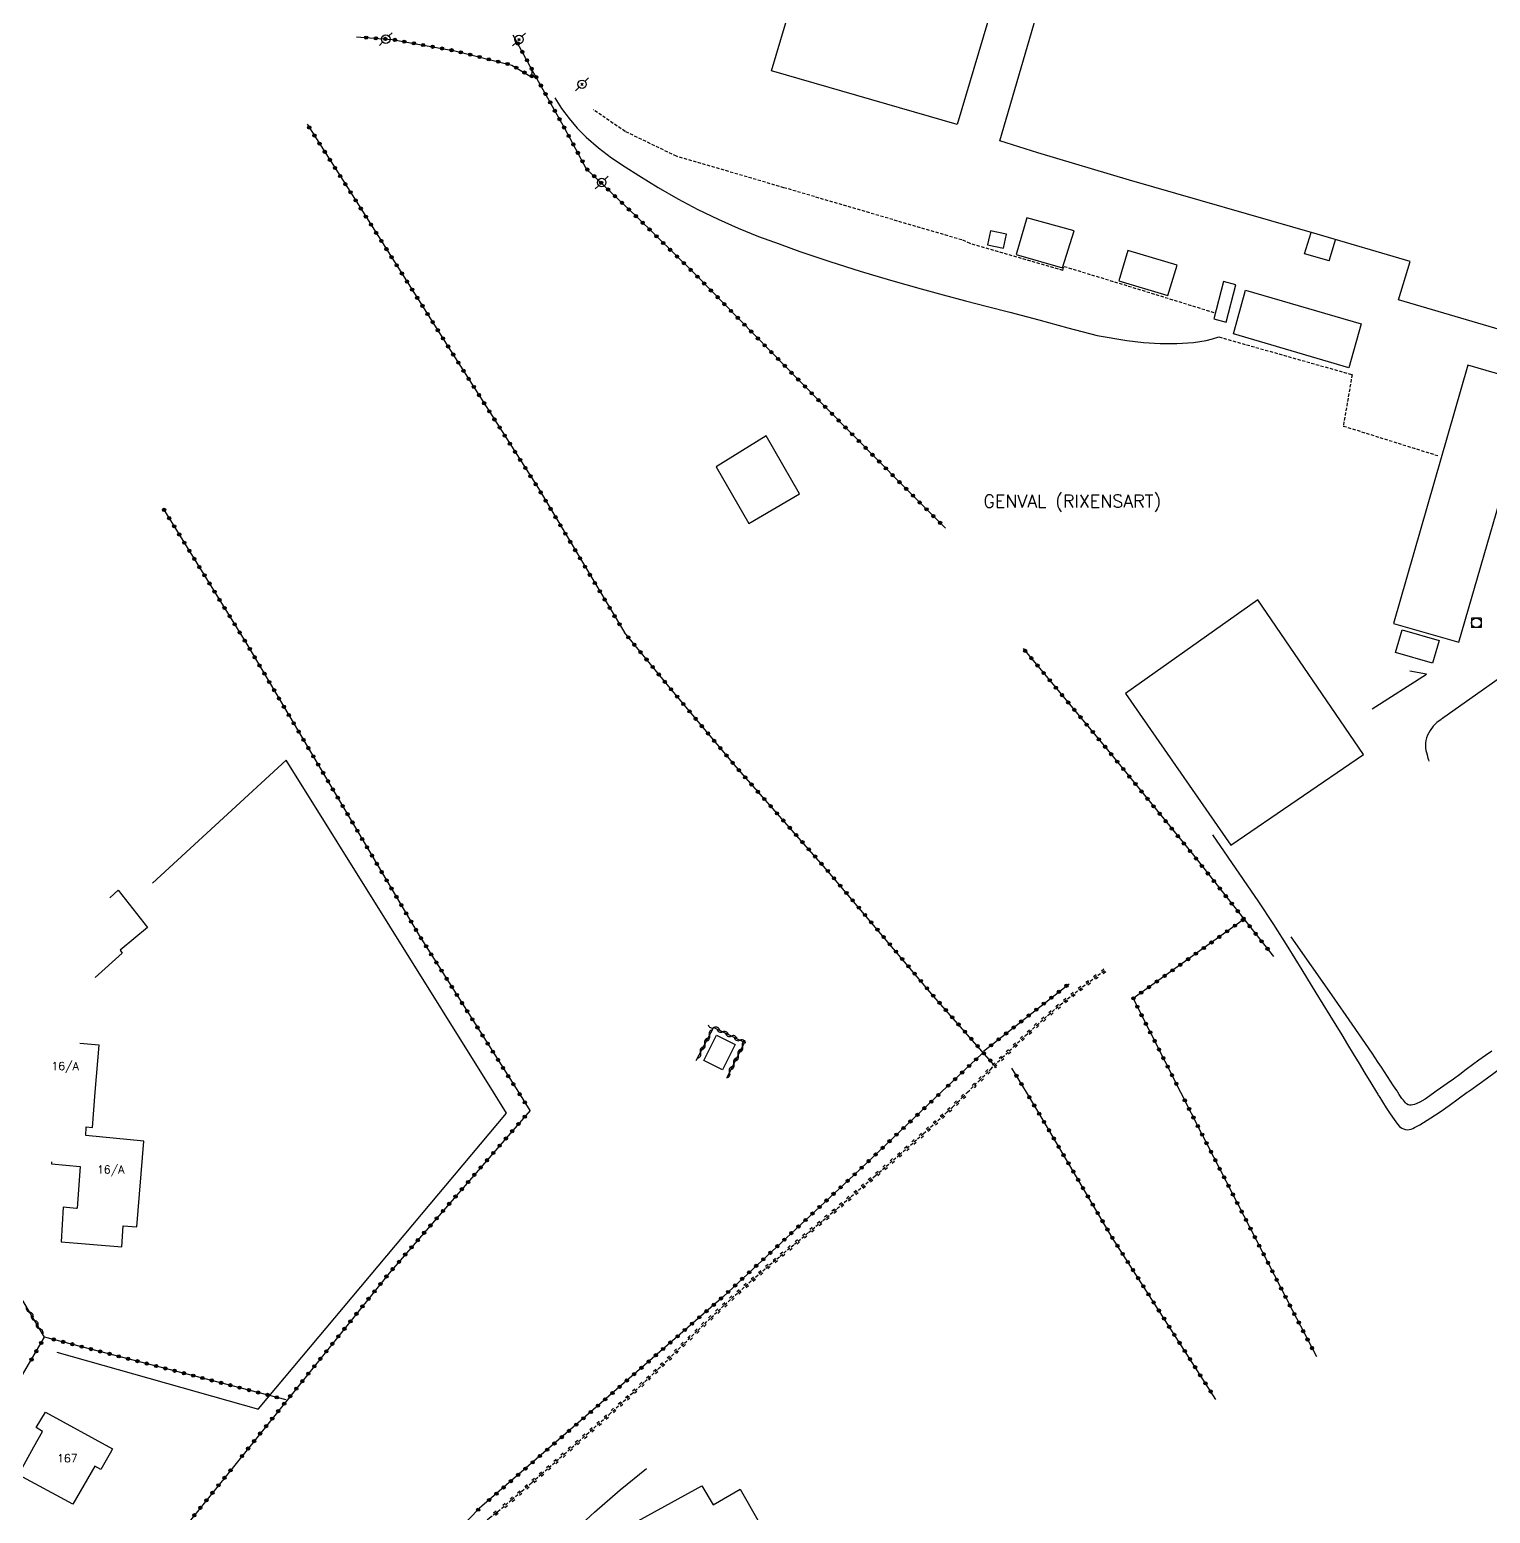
# Model space of a CAD drawing. Header units: millimetres. Extents: x 159000 to 160002, y 156999 to 158000.
# Drawn here: x 159365.5 to 159593.7, y 157605.2 to 157837 of the extents above; entities that cross this region are included whole.
import ezdxf
from ezdxf.enums import TextEntityAlignment as Align

# ---------------------------------------------------------------- set-up
doc = ezdxf.new("R2010")
doc.units = ezdxf.units.MM
doc.linetypes.add('DASHED', pattern=[0.75, 0.5, -0.25])
doc.layers.get('0').update_dxf_attribs({"linetype": 'CONTINUOUS'})
for name, color, linetype in [('W0017', 7, 'CONTINUOUS'), ('W0101', 7, 'CONTINUOUS'), ('W0104', 1, 'CONTINUOUS'), ('W0112', 1, 'DASHED'), ('W0211', 2, 'CONTINUOUS'), ('W0214', 2, 'CONTINUOUS'), ('W0220', 5, 'DASHED'), ('W0300', 7, 'CONTINUOUS'), ('W0310', 3, 'CONTINUOUS'), ('W0323', 7, 'CONTINUOUS'), ('W0420', 7, 'CONTINUOUS'), ('W0473', 7, 'CONTINUOUS'), ('W0980', 7, 'CONTINUOUS'), ('W0991', 7, 'CONTINUOUS')]:
    doc.layers.add(name, color=color, linetype=linetype)
doc.styles.get("Standard").update_dxf_attribs({"font": 'romans.shx', "width": 0.85})

# ---------------------------------------------------------------- blocks, each defined once
blk = doc.blocks.new('t323o')
at = {"color": 0, "linetype": 'Continuous'}
for radius in [0.25, 0.15]:
    blk.add_circle((0, 0), radius, dxfattribs=at)
blk = doc.blocks.new('t220o')
at = {"color": 0, "linetype": 'Continuous'}
for p, q in [((-0.25, 0.25), (0.25, 0.25)), ((-0.25, -0.25), (0.25, -0.25))]:
    blk.add_line(p, q, dxfattribs=at)
blk = doc.blocks.new('T473')
for p, q in [((-0.166667, 0.166667), (0.166667, -0.166667)), ((-0.166667, -0.166667), (0.166667, 0.166667)), ((0.500001, 0.500001), (1.000002, 1.000002)), ((-1.000002, -1.000002), (-0.500001, -0.500001))]:
    blk.add_line(p, q)
blk.add_ellipse((0, 0), major_axis=(0.471405, 0.471405), ratio=1, start_param=5.4977871438, end_param=11.780972451)
blk = doc.blocks.new('T420')
for p, q in [((0.75, 0.75), (-0.75, 0.75)), ((-0.75, 0.75), (-0.75, -0.75)), ((0.75, 0.75), (0.75, -0.75)), ((0.75, -0.75), (-0.75, -0.75))]:
    blk.add_line(p, q)
blk.add_ellipse((0, 0), major_axis=(-0.53, 0.53), ratio=1, start_param=3.926991, end_param=10.210176)
blk = doc.blocks.new('t310o')
at = {"color": 0, "linetype": 'Continuous'}
for centre, start, end in [((-0.5, 0.38), 216.8699, 323.1304), ((0.5, -0.37), 36.8699, 143.1303)]:
    blk.add_arc(centre, 0.625, start, end, dxfattribs=at)

msp = doc.modelspace()

# ---------------------------------------------------------------- linework, layer by layer
at = {"layer": 'W0017'}
for points in [[(159599.74, 157738.89), (159586.06, 157729.26)], [(159575.22, 157730.88), (159583.73, 157736.32), (159581.12, 157736.78)], [(159586.03, 157729.25), (159585.37, 157728.75), (159584.79, 157728.17), (159584.29, 157727.52), (159583.88, 157726.8), (159583.72, 157726.39), (159583.63, 157725.96), (159583.58, 157725.53), (159583.57, 157725.1), (159583.59, 157724.75), (159583.65, 157724.4), (159583.73, 157724.06), (159583.81, 157723.72), (159583.88, 157723.46), (159583.95, 157723.2), (159584.02, 157722.95), (159584.11, 157722.7)]]:
    msp.add_lwpolyline(points, dxfattribs=at)
at = {"layer": 'W0101'}
for points in [[(159602.4, 157788.02), (159579.37, 157794.78), (159581.17, 157800.74), (159566.64, 157805.02), (159537.34, 157813.46), (159523.02, 157817.74), (159517.08, 157819.63), (159532.37, 157872.04), (159525.76, 157873.83), (159510.42, 157822.17), (159481.37, 157830.52), (159496.87, 157882.5), (159526, 157874.38), (159526.03, 157874.38), (159553.1, 157866.67), (159582.25, 157858.08), (159609.16, 157849.28)], [(159376.32, 157678.39), (159373.3, 157678.64)], [(159375.72, 157671), (159376.32, 157678.39)], [(159368.92, 157660.16), (159368.9, 157659.85), (159373.38, 157659.39), (159372.88, 157652.89), (159372.82, 157652.88), (159370.7, 157653.05), (159370.39, 157647.63), (159379.88, 157646.87), (159380.08, 157650.17), (159382.23, 157649.98), (159383.3, 157663.39), (159374.26, 157664.24), (159374.3, 157665.6), (159375.29, 157665.52), (159375.72, 157671)], [(159366.15, 157615.62), (159367.5, 157618.02), (159366.52, 157618.65), (159367.96, 157621.02)], [(159367.96, 157621.02), (159378.43, 157615.34), (159378.04, 157614.64)], [(159378.04, 157614.64), (159376.6, 157612.08), (159375.68, 157612.63), (159372.23, 157606.65), (159363.72, 157611.28), (159366.15, 157615.62)], [(159461.21, 157595.44), (159457.35, 157602.31), (159470.51, 157609.53), (159472.3, 157606.57), (159476.5, 157609.02), (159484.55, 157594.87), (159483.39, 157594.26)]]:
    msp.add_lwpolyline(points, dxfattribs=at)
at = {"layer": 'W0104'}
for points in [[(159528.7, 157805.57), (159521.28, 157807.59), (159519.6, 157801.84), (159526.86, 157799.79)], [(159518.1, 157805.05), (159515.62, 157805.58), (159515.14, 157803.36), (159517.62, 157802.83)], [(159544.75, 157800.19), (159537.08, 157802.48), (159535.67, 157797.77), (159543.34, 157795.48)], [(159552.01, 157797.63), (159550.48, 157791.81), (159552.43, 157791.3), (159553.96, 157797.11)], [(159555.47, 157796.28), (159573.54, 157791.01), (159571.58, 157784.15), (159553.59, 157789.48)], [(159590.17, 157784.55), (159578.55, 157744.23), (159588.76, 157741.3), (159598.09, 157773.45), (159595.14, 157774.32), (159597.51, 157782.44)], [(159480.58, 157773.56), (159472.72, 157768.68), (159477.84, 157759.85), (159485.78, 157764.47)], [(159557.37, 157747.92), (159536.68, 157733.3), (159553.16, 157709.58), (159573.88, 157723.78)], [(159579.95, 157743.25), (159585.7, 157741.55), (159584.66, 157738.02), (159578.91, 157739.72)], [(159472.8, 157679.94), (159475.73, 157678.49), (159473.75, 157674.5), (159470.83, 157675.95), (159472.8, 157679.94)]]:
    msp.add_lwpolyline(points, close=True, dxfattribs=at)
for points in [[(159568.53, 157800.86), (159564.69, 157801.97), (159565.69, 157805.3)], [(159568.53, 157800.86), (159569.52, 157804.17)], [(159379.29, 157702.58), (159383.89, 157696.75), (159379.65, 157693.19), (159379.92, 157692.73), (159375.74, 157688.91)], [(159377.99, 157701.37), (159379.29, 157702.58)]]:
    msp.add_lwpolyline(points, dxfattribs=at)
at = {"layer": 'W0112'}
for points in [[(159511.13, 157804.13), (159483.34, 157812.29), (159466.53, 157817.2), (159458.53, 157821.08), (159453.53, 157824.47)], [(159526.93, 157799.37), (159512.44, 157803.55), (159511.12, 157804.16)], [(159526.93, 157799.37), (159527.07, 157799.99)], [(159527.1, 157800), (159538.58, 157796.49), (159550.65, 157792.76)], [(159551.3, 157788.98), (159572.11, 157783.1), (159570.73, 157775.07), (159585.5, 157770.44)]]:
    msp.add_lwpolyline(points, dxfattribs=at)
at = {"layer": 'W0211'}
for points in [[(159447.53, 157826.34), (159448.6, 157824.68), (159449.77, 157823.1), (159451.05, 157821.6), (159452.42, 157820.19), (159454.35, 157818.5), (159456.4, 157816.98), (159458.52, 157815.56), (159460.66, 157814.18), (159463.68, 157812.33), (159466.76, 157810.57), (159469.89, 157808.91), (159473.07, 157807.36), (159476.2, 157805.96), (159479.38, 157804.69), (159482.59, 157803.5), (159485.82, 157802.35), (159490.52, 157800.77), (159495.25, 157799.28), (159500, 157797.87), (159504.77, 157796.49), (159508.22, 157795.54), (159511.68, 157794.63), (159515.15, 157793.75), (159518.62, 157792.87), (159523.15, 157791.66), (159527.68, 157790.38), (159532.26, 157789.23), (159536.9, 157788.41), (159539.49, 157788.12), (159542.1, 157787.97), (159544.71, 157787.97), (159547.31, 157788.13), (159548.32, 157788.26), (159549.32, 157788.45), (159550.3, 157788.7), (159551.27, 157789)], [(159550.27, 157711.22), (159552.71, 157707.75), (159555.11, 157704.26), (159557.47, 157700.75), (159559.8, 157697.21), (159562.05, 157693.68), (159564.27, 157690.12), (159566.46, 157686.55), (159568.65, 157682.98), (159569.57, 157681.49), (159570.48, 157679.99), (159571.38, 157678.49), (159572.28, 157676.99), (159573.19, 157675.49), (159574.1, 157673.99), (159575.01, 157672.49), (159575.93, 157671)], [(159590.08, 157671), (159590.22, 157671.1), (159590.36, 157671.2), (159590.5, 157671.3), (159590.64, 157671.4), (159593.26, 157673.28), (159595.87, 157675.17)], [(159575.93, 157671), (159576.02, 157670.86), (159576.11, 157670.72), (159576.2, 157670.58), (159576.29, 157670.43), (159576.86, 157669.5), (159577.43, 157668.56), (159578.03, 157667.63), (159578.67, 157666.73), (159578.93, 157666.38), (159579.2, 157666.02), (159579.5, 157665.68), (159579.87, 157665.41), (159580.14, 157665.28), (159580.43, 157665.2), (159580.73, 157665.16), (159581.04, 157665.17), (159581.32, 157665.23), (159581.58, 157665.34), (159581.83, 157665.48), (159582.08, 157665.61), (159582.67, 157665.93), (159583.26, 157666.27), (159583.84, 157666.63), (159584.41, 157666.99), (159585.85, 157667.96), (159587.27, 157668.96), (159588.67, 157669.98), (159590.08, 157671)]]:
    msp.add_lwpolyline(points, dxfattribs=at)
at = {"layer": 'W0214'}
for points in [[(159579.27, 157671), (159579.22, 157671.07), (159579.18, 157671.15), (159579.13, 157671.22), (159579.08, 157671.29), (159578.6, 157672.01), (159578.12, 157672.74), (159577.64, 157673.47), (159577.16, 157674.19), (159576.68, 157674.92), (159576.2, 157675.64), (159575.71, 157676.37), (159575.23, 157677.09), (159572.1, 157681.66), (159568.95, 157686.22), (159565.78, 157690.76), (159562.59, 157695.29)], [(159593.95, 157677.42), (159592.93, 157676.73), (159591.93, 157676.01), (159590.93, 157675.28), (159589.95, 157674.54), (159588.96, 157673.8), (159587.96, 157673.07), (159586.96, 157672.36), (159585.94, 157671.66), (159585.7, 157671.5), (159585.47, 157671.34), (159585.24, 157671.17), (159585.01, 157671)], [(159585.01, 157671), (159584.27, 157670.46), (159583.51, 157669.93), (159582.71, 157669.47), (159581.84, 157669.12), (159581.61, 157669.05), (159581.36, 157669), (159581.1, 157669), (159580.85, 157669.05), (159580.62, 157669.18), (159580.43, 157669.36), (159580.27, 157669.56), (159580.12, 157669.75), (159579.88, 157670.05), (159579.67, 157670.36), (159579.47, 157670.68), (159579.27, 157671)]]:
    msp.add_lwpolyline(points, dxfattribs=at)
at = {"layer": 'W0220'}
for points in [[(159512.03, 157671), (159513.83, 157672.81), (159515.64, 157674.63), (159517.45, 157676.43), (159519.3, 157678.2), (159521.07, 157679.85), (159522.85, 157681.49), (159524.66, 157683.1), (159526.5, 157684.67), (159528.24, 157686.09), (159530, 157687.48), (159531.79, 157688.84), (159533.6, 157690.17)], [(159438.61, 157605.53), (159439.26, 157606.06), (159440.83, 157607.38), (159442.38, 157608.71), (159443.92, 157610.05), (159445.46, 157611.39), (159448.99, 157614.48), (159452.51, 157617.57), (159456.02, 157620.69), (159459.49, 157623.85), (159461.6, 157625.81), (159463.68, 157627.8), (159465.75, 157629.8), (159467.81, 157631.81), (159469.87, 157633.82), (159471.95, 157635.82), (159474.05, 157637.79), (159476.17, 157639.73), (159478.34, 157641.65), (159480.53, 157643.55), (159482.74, 157645.42), (159484.97, 157647.27), (159487.19, 157649.12), (159489.42, 157650.98), (159491.63, 157652.84), (159493.83, 157654.73), (159497.62, 157657.99), (159501.4, 157661.26), (159505.15, 157664.57), (159508.85, 157667.94), (159509.65, 157668.69), (159510.45, 157669.45), (159511.24, 157670.22), (159512.03, 157671)], [(159424.95, 157593.32), (159426.52, 157595.03), (159428.15, 157596.7), (159429.82, 157598.33), (159431.53, 157599.9), (159432.47, 157600.71), (159433.42, 157601.5), (159434.39, 157602.27), (159435.37, 157603.02), (159436.35, 157603.77), (159437.33, 157604.52), (159438.3, 157605.29), (159438.61, 157605.53)]]:
    msp.add_lwpolyline(points, dxfattribs=at)
at = {"layer": 'W0300'}
for points in [[(159437.95, 157671), (159405.54, 157722.87), (159384.68, 157703.66)], [(159401.22, 157621.55), (159439.98, 157667.75), (159437.95, 157671)], [(159369.71, 157630.43), (159401.22, 157621.52)], [(159449.65, 157601.64), (159449.85, 157601.83), (159453.73, 157605.44), (159457.74, 157608.91), (159461.87, 157612.23)]]:
    msp.add_lwpolyline(points, dxfattribs=at)
at = {"layer": 'W0310'}
for points in [[(159474.44, 157673.32), (159477.17, 157678.79), (159472.34, 157681.15), (159469.59, 157675.9)], [(159367.8, 157632.78), (159363.96, 157639.27)]]:
    msp.add_lwpolyline(points, dxfattribs=at)
at = {"layer": 'W0323'}
for points in [[(159416.57, 157835.83), (159422.14, 157835.46), (159431.9, 157833.67), (159440.83, 157831.44), (159443.95, 157829.57), (159444.02, 157830.67)], [(159508.56, 157759.1), (159501.88, 157765.81), (159485.86, 157782.01), (159469.44, 157798.78), (159460.23, 157807.82), (159452.51, 157815.21), (159449.08, 157821.53), (159444.02, 157830.67), (159441.03, 157836.13)], [(159408.85, 157822.2), (159416.23, 157810.61), (159431.26, 157786.86), (159444.97, 157765.3), (159458.4, 157742.81)], [(159386.42, 157762.08), (159399.43, 157741), (159426.36, 157695.48), (159441.86, 157671)], [(159516.57, 157674.84), (159506.72, 157686.03), (159490.26, 157705.49), (159475.85, 157721.82), (159465.59, 157734.07), (159458.4, 157742.81)], [(159520.73, 157740.32), (159533.89, 157724.51), (159547.32, 157708.02), (159559.83, 157692.24)], [(159555.26, 157698.06), (159537.89, 157685.66), (159545.32, 157671)], [(159514.52, 157677.41), (159527.89, 157687.97)], [(159514.33, 157677.08), (159507.91, 157671)], [(159521.21, 157671), (159518.94, 157674.79)], [(159507.91, 157671), (159494.23, 157658.05), (159473.87, 157639.12), (159451.2, 157619.38), (159436.14, 157606.34)], [(159441.86, 157671), (159443.65, 157668.16)], [(159550.81, 157623.01), (159534.61, 157648.32), (159523.82, 157666.63), (159521.21, 157671)], [(159545.32, 157671), (159548.59, 157664.55), (159562.79, 157636.92), (159566.54, 157629.72)], [(159443.66, 157668.14), (159421.63, 157642.74), (159404.21, 157621.06), (159397.73, 157613.02)], [(159358.48, 157616.16), (159363.14, 157624.73), (159367.8, 157632.75)], [(159405.55, 157622.99), (159367.8, 157632.78)], [(159397.73, 157613.02), (159390.81, 157604.44), (159386.98, 157599.73), (159381.05, 157591.96)], [(159436.14, 157606.34), (159435.77, 157606.03), (159425.55, 157595.55), (159423.33, 157592.64)]]:
    msp.add_lwpolyline(points, dxfattribs=at)

# ---------------------------------------------------------------- block references
at = {"layer": 'W0220'}
for p, rotation in [((159532.07, 157689.05), 36.20570609112212), ((159533.28, 157689.93), 36.20570609112212), ((159528.5, 157686.3), 38.28504591071068), ((159529.68, 157687.23), 38.28504591071068), ((159530.87, 157688.14), 37.24537585939995), ((159526.19, 157684.4), 40.49825571963367), ((159527.34, 157685.36), 39.32471624569288), ((159523.92, 157682.44), 41.66891434112735), ((159525.05, 157683.42), 40.49825571963367), ((159520.59, 157679.41), 43.01944787194521), ((159521.69, 157680.42), 42.50936598086947), ((159522.8, 157681.44), 42.50936598086947), ((159518.41, 157677.35), 43.81569475338783), ((159519.49, 157678.38), 43.01944787194521), ((159516.26, 157675.25), 44.79970985289903), ((159517.33, 157676.31), 44.79970985289903), ((159514.15, 157673.12), 45.21573118892766), ((159515.2, 157674.19), 45.21573118892766), ((159511.39, 157670.37), 44.65519697155668), ((159513.09, 157672.06), 45.06352046054688), ((159509.23, 157668.29), 43.18683442374888), ((159510.31, 157669.32), 43.71911403471637), ((159507.01, 157666.26), 42.33701499693706), ((159508.12, 157667.27), 42.33701499693706), ((159503.66, 157663.26), 41.37205378421631), ((159504.79, 157664.25), 41.37205378421631), ((159505.9, 157665.25), 42.33701499693706), ((159501.41, 157661.27), 41.37205378421631), ((159502.54, 157662.27), 41.37205378421631), ((159499.14, 157659.31), 40.85290364768475), ((159500.28, 157660.29), 40.85290364768475), ((159495.74, 157656.37), 40.77974780980402), ((159496.87, 157657.35), 40.77974780980402), ((159498.01, 157658.33), 40.85290364768475), ((159493.47, 157654.41), 40.56367045522001), ((159494.6, 157655.39), 40.77974780980402), ((159490.04, 157651.5), 40.0975419354754), ((159491.18, 157652.47), 40.0975419354754), ((159492.33, 157653.44), 40.56367045522001), ((159487.73, 157649.58), 39.81903310068176), ((159488.89, 157650.54), 39.81903310068176), ((159485.43, 157647.66), 39.72816135747721), ((159486.58, 157648.62), 39.72816135747721), ((159481.98, 157644.77), 40.24448377609869), ((159483.12, 157645.74), 39.86999544098966), ((159484.28, 157646.7), 39.86999544098966), ((159479.69, 157642.82), 40.80647222170272), ((159480.83, 157643.8), 40.24448377609869), ((159476.31, 157639.85), 41.5559257092803), ((159477.43, 157640.85), 41.5559257092803), ((159478.56, 157641.84), 40.80647222170272), ((159474.1, 157637.83), 42.43452029436384), ((159475.2, 157638.84), 42.43452029436384), ((159471.91, 157635.78), 43.8626171349797), ((159473, 157636.81), 43.26673178626839), ((159469.75, 157633.7), 44.22211724148526), ((159470.83, 157634.74), 43.8626171349797), ((159467.6, 157631.6), 44.30055817463683), ((159468.67, 157632.65), 44.22211724148526), ((159464.37, 157628.47), 44.09789661356854), ((159465.45, 157629.51), 44.09789661356854), ((159466.53, 157630.56), 44.30055817463683), ((159462.21, 157626.39), 43.65873428933927), ((159463.29, 157627.43), 43.65873428933927), ((159460.02, 157624.34), 42.98311480333938), ((159461.12, 157625.36), 42.98311480333938), ((159457.81, 157622.31), 42.25141553955386), ((159458.92, 157623.32), 42.25141553955386), ((159454.46, 157619.3), 41.65680326950751), ((159455.58, 157620.3), 41.65680326950751), ((159456.7, 157621.31), 42.25141553955386), ((159452.22, 157617.31), 41.29209844978836), ((159453.34, 157618.31), 41.65680326950751), ((159449.96, 157615.33), 41.29209844978836), ((159451.09, 157616.32), 41.29209844978836), ((159446.58, 157612.37), 41.15733530663856), ((159447.71, 157613.36), 41.15733530663856), ((159448.84, 157614.34), 41.15733530663856), ((159444.32, 157610.39), 41.12789904914403), ((159445.45, 157611.38), 41.12789904914403), ((159440.91, 157607.45), 40.62328903118757), ((159442.05, 157608.43), 40.62328903118757), ((159443.19, 157609.41), 41.00297721311581), ((159438.33, 157605.3), 39.0632153760312), ((159439.77, 157606.49), 39.98887824441216)]:
    msp.add_blockref('t220o', p, dxfattribs=dict(at, rotation=rotation))
at = {"layer": 'W0310'}
for p, rotation in [((159471.68, 157679.89), 242.3838077489183), ((159472.41, 157681.11), 154.0543385253058), ((159473.75, 157680.46), 154.0543385253058), ((159475.1, 157679.8), 154.0543385253058), ((159476.45, 157679.14), 154.0543385253058), ((159470.29, 157677.23), 242.3838077489183), ((159470.98, 157678.56), 242.3838077489183), ((159476.19, 157676.83), 63.5103049118385), ((159476.86, 157678.17), 63.5103049118385), ((159474.85, 157674.14), 63.5103049118385), ((159475.52, 157675.48), 63.5103049118385), ((159365.51, 157636.65), 120.5933486857577), ((159366.28, 157635.36), 120.5933486857577), ((159367.04, 157634.07), 120.5933486857577)]:
    msp.add_blockref('t310o', p, dxfattribs=dict(at, rotation=rotation))
at = {"layer": 'W0323'}
for p, rotation in [((159418.06, 157835.73), 356.2074379353747), ((159419.56, 157835.63), 356.2074379353747), ((159421.06, 157835.53), 356.2074379353747), ((159422.55, 157835.38), 349.644550302401), ((159424.02, 157835.11), 349.644550302401), ((159425.5, 157834.84), 349.644550302401), ((159426.97, 157834.57), 349.644550302401), ((159441.75, 157834.81), 118.6978791149546), ((159428.45, 157834.3), 349.644550302401), ((159429.93, 157834.03), 349.644550302401), ((159431.4, 157833.76), 349.644550302401), ((159432.86, 157833.43), 345.9939336437919), ((159434.32, 157833.07), 345.9939336437919), ((159435.77, 157832.71), 345.9939336437919), ((159437.23, 157832.34), 345.9939336437919), ((159442.47, 157833.5), 118.6978791149546), ((159438.69, 157831.98), 345.9939336437919), ((159440.14, 157831.62), 345.9939336437919), ((159441.51, 157831.04), 329.068671978156), ((159442.79, 157830.27), 329.068671978156), ((159443.19, 157832.18), 118.6978791149546), ((159443.91, 157830.87), 118.6978791149546), ((159443.96, 157829.72), 86.65805614293329), ((159444.64, 157829.55), 118.9938789690764), ((159445.36, 157828.24), 118.9938789690764), ((159446.09, 157826.93), 118.9938789690764), ((159446.82, 157825.62), 118.9938789690764), ((159447.54, 157824.31), 118.9938789690764), ((159448.27, 157822.99), 118.9938789690764), ((159409.17, 157821.7), 302.4352950417274), ((159449, 157821.68), 118.9938789690764), ((159409.98, 157820.44), 302.4352950417274), ((159410.78, 157819.17), 302.4352950417274), ((159449.71, 157820.36), 118.465415421605), ((159450.43, 157819.05), 118.465415421605), ((159411.59, 157817.9), 302.4352950417274), ((159412.39, 157816.64), 302.4352950417274), ((159451.14, 157817.73), 118.465415421605), ((159451.86, 157816.41), 118.465415421605), ((159413.2, 157815.37), 302.4352950417274), ((159414, 157814.11), 302.4352950417274), ((159452.61, 157815.12), 136.2691585691819), ((159453.69, 157814.08), 136.2691585691819), ((159414.81, 157812.84), 302.4352950417274), ((159415.61, 157811.57), 302.4352950417274), ((159454.78, 157813.04), 136.2691585691819), ((159455.86, 157812.01), 136.2691585691819), ((159416.41, 157810.31), 302.3435968157088), ((159417.22, 157809.04), 302.3435968157088), ((159456.94, 157810.97), 136.2691585691819), ((159458.03, 157809.93), 136.2691585691819), ((159418.02, 157807.77), 302.3435968157088), ((159459.11, 157808.89), 136.2691585691819), ((159460.2, 157807.86), 136.2691585691819), ((159461.27, 157806.81), 135.512032647328), ((159418.82, 157806.51), 302.3435968157088), ((159419.62, 157805.24), 302.3435968157088), ((159462.34, 157805.76), 135.512032647328), ((159463.41, 157804.7), 135.512032647328), ((159420.43, 157803.97), 302.3435968157088), ((159421.23, 157802.7), 302.3435968157088), ((159464.48, 157803.65), 135.512032647328), ((159465.55, 157802.6), 135.512032647328), ((159422.03, 157801.44), 302.3435968157088), ((159422.83, 157800.17), 302.3435968157088), ((159466.62, 157801.55), 135.512032647328), ((159467.69, 157800.5), 135.512032647328), ((159423.64, 157798.9), 302.3435968157088), ((159424.44, 157797.63), 302.3435968157088), ((159468.76, 157799.45), 135.512032647328), ((159469.82, 157798.39), 134.4149292359814), ((159425.24, 157796.37), 302.3435968157088), ((159470.87, 157797.32), 134.4149292359814), ((159471.92, 157796.25), 134.4149292359814), ((159472.97, 157795.18), 134.4149292359814), ((159426.04, 157795.1), 302.3435968157088), ((159426.85, 157793.83), 302.3435968157088), ((159474.02, 157794.1), 134.4149292359814), ((159475.07, 157793.03), 134.4149292359814), ((159427.65, 157792.56), 302.3435968157088), ((159428.45, 157791.3), 302.3435968157088), ((159476.12, 157791.96), 134.4149292359814), ((159477.17, 157790.89), 134.4149292359814), ((159429.25, 157790.03), 302.3435968157088), ((159430.06, 157788.76), 302.3435968157088), ((159478.22, 157789.82), 134.4149292359814), ((159479.27, 157788.75), 134.4149292359814), ((159430.86, 157787.5), 302.3435968157088), ((159431.66, 157786.23), 302.449002428179), ((159480.32, 157787.68), 134.4149292359814), ((159481.37, 157786.6), 134.4149292359814), ((159432.47, 157784.96), 302.449002428179), ((159433.27, 157783.7), 302.449002428179), ((159482.42, 157785.53), 134.4149292359814), ((159483.47, 157784.46), 134.4149292359814), ((159434.08, 157782.43), 302.449002428179), ((159484.52, 157783.39), 134.4149292359814), ((159485.57, 157782.32), 134.4149292359814), ((159486.62, 157781.25), 134.6621330876708), ((159434.88, 157781.17), 302.449002428179), ((159435.69, 157779.9), 302.449002428179), ((159487.67, 157780.18), 134.6621330876708), ((159488.73, 157779.12), 134.6621330876708), ((159436.49, 157778.63), 302.449002428179), ((159437.3, 157777.37), 302.449002428179), ((159489.78, 157778.05), 134.6621330876708), ((159490.84, 157776.98), 134.6621330876708), ((159438.1, 157776.1), 302.449002428179), ((159438.91, 157774.84), 302.449002428179), ((159491.89, 157775.92), 134.6621330876708), ((159492.95, 157774.85), 134.6621330876708), ((159439.71, 157773.57), 302.449002428179), ((159440.52, 157772.31), 302.449002428179), ((159494, 157773.78), 134.6621330876708), ((159495.05, 157772.72), 134.6621330876708), ((159441.32, 157771.04), 302.449002428179), ((159442.12, 157769.77), 302.449002428179), ((159496.11, 157771.65), 134.6621330876708), ((159497.16, 157770.58), 134.6621330876708), ((159442.93, 157768.51), 302.449002428179), ((159498.22, 157769.52), 134.6621330876708), ((159499.27, 157768.45), 134.6621330876708), ((159500.33, 157767.38), 134.6621330876708), ((159443.73, 157767.24), 302.449002428179), ((159444.54, 157765.98), 302.449002428179), ((159501.38, 157766.31), 134.6621330876708), ((159502.44, 157765.25), 134.8908897639051), ((159445.33, 157764.7), 300.8531318545715), ((159446.1, 157763.41), 300.8531318545715), ((159503.5, 157764.19), 134.8908897639051), ((159504.55, 157763.12), 134.8908897639051), ((159386.49, 157761.97), 301.6676673611598), ((159387.28, 157760.69), 301.6676673611598), ((159446.87, 157762.12), 300.8531318545715), ((159447.64, 157760.84), 300.8531318545715), ((159505.61, 157762.06), 134.8908897639051), ((159506.67, 157761), 134.8908897639051), ((159388.07, 157759.41), 301.6676673611598), ((159388.85, 157758.14), 301.6676673611598), ((159448.4, 157759.55), 300.8531318545715), ((159449.17, 157758.26), 300.8531318545715), ((159507.73, 157759.94), 134.8908897639051), ((159389.64, 157756.86), 301.6676673611598), ((159449.94, 157756.97), 300.8531318545715), ((159390.43, 157755.58), 301.6676673611598), ((159391.22, 157754.31), 301.6676673611598), ((159450.71, 157755.69), 300.8531318545715), ((159451.48, 157754.4), 300.8531318545715), ((159392, 157753.03), 301.6676673611598), ((159392.79, 157751.75), 301.6676673611598), ((159452.25, 157753.11), 300.8531318545715), ((159453.02, 157751.82), 300.8531318545715), ((159393.58, 157750.48), 301.6676673611598), ((159394.37, 157749.2), 301.6676673611598), ((159453.79, 157750.54), 300.8531318545715), ((159454.56, 157749.25), 300.8531318545715), ((159395.15, 157747.92), 301.6676673611598), ((159395.94, 157746.65), 301.6676673611598), ((159455.33, 157747.96), 300.8531318545715), ((159456.1, 157746.67), 300.8531318545715), ((159396.73, 157745.37), 301.6676673611598), ((159456.87, 157745.38), 300.8531318545715), ((159397.52, 157744.09), 301.6676673611598), ((159398.3, 157742.82), 301.6676673611598), ((159457.64, 157744.1), 300.8531318545715), ((159459.02, 157742.06), 129.4112837800324), ((159399.09, 157741.54), 301.6676673611598), ((159399.87, 157740.25), 300.6196708849023), ((159459.97, 157740.9), 129.4112837800324), ((159460.92, 157739.75), 129.4112837800324), ((159521.03, 157739.96), 309.7838187097925), ((159400.63, 157738.96), 300.6196708849023), ((159401.39, 157737.67), 300.6196708849023), ((159461.87, 157738.59), 129.4112837800324), ((159462.83, 157737.43), 129.4112837800324), ((159521.99, 157738.81), 309.7838187097925), ((159522.95, 157737.65), 309.7838187097925), ((159402.16, 157736.38), 300.6196708849023), ((159402.92, 157735.09), 300.6196708849023), ((159463.78, 157736.27), 129.4112837800324), ((159464.73, 157735.11), 129.4112837800324), ((159523.91, 157736.5), 309.7838187097925), ((159524.87, 157735.35), 309.7838187097925), ((159403.69, 157733.8), 300.6196708849023), ((159465.69, 157733.95), 129.9671288359636), ((159466.65, 157732.8), 129.9671288359636), ((159525.83, 157734.2), 309.7838187097925), ((159526.79, 157733.04), 309.7838187097925), ((159404.45, 157732.51), 300.6196708849023), ((159405.21, 157731.22), 300.6196708849023), ((159467.61, 157731.65), 129.9671288359636), ((159468.58, 157730.5), 129.9671288359636), ((159527.75, 157731.89), 309.7838187097925), ((159528.71, 157730.74), 309.7838187097925), ((159405.98, 157729.93), 300.6196708849023), ((159406.74, 157728.64), 300.6196708849023), ((159469.54, 157729.35), 129.9671288359636), ((159470.5, 157728.2), 129.9671288359636), ((159529.67, 157729.58), 309.7838187097925), ((159530.63, 157728.43), 309.7838187097925), ((159407.51, 157727.35), 300.6196708849023), ((159408.27, 157726.06), 300.6196708849023), ((159471.47, 157727.05), 129.9671288359636), ((159472.43, 157725.9), 129.9671288359636), ((159531.59, 157727.28), 309.7838187097925), ((159532.55, 157726.13), 309.7838187097925), ((159409.03, 157724.76), 300.6196708849023), ((159409.8, 157723.47), 300.6196708849023), ((159473.39, 157724.76), 129.9671288359636), ((159474.36, 157723.61), 129.9671288359636), ((159533.51, 157724.97), 309.7838187097925), ((159534.46, 157723.81), 309.1415568973536), ((159410.56, 157722.18), 300.6196708849023), ((159475.32, 157722.46), 129.9671288359636), ((159476.3, 157721.32), 131.4245943044828), ((159535.41, 157722.65), 309.1415568973536), ((159536.36, 157721.49), 309.1415568973536), ((159411.33, 157720.89), 300.6196708849023), ((159412.09, 157719.6), 300.6196708849023), ((159477.29, 157720.19), 131.4245943044828), ((159478.28, 157719.07), 131.4245943044828), ((159537.3, 157720.32), 309.1415568973536), ((159538.25, 157719.16), 309.1415568973536), ((159412.85, 157718.31), 300.6196708849023), ((159413.62, 157717.02), 300.6196708849023), ((159479.27, 157717.94), 131.4245943044828), ((159480.27, 157716.82), 131.4245943044828), ((159539.2, 157718), 309.1415568973536), ((159540.14, 157716.83), 309.1415568973536), ((159414.38, 157715.73), 300.6196708849023), ((159415.15, 157714.44), 300.6196708849023), ((159481.26, 157715.69), 131.4245943044828), ((159482.25, 157714.57), 131.4245943044828), ((159541.09, 157715.67), 309.1415568973536), ((159542.04, 157714.51), 309.1415568973536), ((159415.91, 157713.15), 300.6196708849023), ((159416.67, 157711.86), 300.6196708849023), ((159483.24, 157713.44), 131.4245943044828), ((159484.24, 157712.32), 131.4245943044828), ((159542.98, 157713.34), 309.1415568973536), ((159543.93, 157712.18), 309.1415568973536), ((159417.44, 157710.56), 300.6196708849023), ((159485.23, 157711.19), 131.4245943044828), ((159486.22, 157710.07), 131.4245943044828), ((159544.88, 157711.02), 309.1415568973536), ((159545.82, 157709.85), 309.1415568973536), ((159418.2, 157709.27), 300.6196708849023), ((159418.97, 157707.98), 300.6196708849023), ((159487.21, 157708.95), 131.4245943044828), ((159488.21, 157707.82), 131.4245943044828), ((159546.77, 157708.69), 309.1415568973536), ((159547.71, 157707.52), 308.4131344927699), ((159419.73, 157706.69), 300.6196708849023), ((159420.49, 157705.4), 300.6196708849023), ((159489.2, 157706.7), 131.4245943044828), ((159490.19, 157705.57), 131.4245943044828), ((159548.64, 157706.35), 308.4131344927699), ((159549.58, 157705.17), 308.4131344927699), ((159421.26, 157704.11), 300.6196708849023), ((159422.02, 157702.82), 300.6196708849023), ((159491.16, 157704.43), 130.2231592542561), ((159492.13, 157703.28), 130.2231592542561), ((159550.51, 157704), 308.4131344927699), ((159551.44, 157702.82), 308.4131344927699), ((159422.79, 157701.53), 300.6196708849023), ((159423.55, 157700.24), 300.6196708849023), ((159493.1, 157702.14), 130.2231592542561), ((159494.07, 157700.99), 130.2231592542561), ((159552.37, 157701.65), 308.4131344927699), ((159553.3, 157700.47), 308.4131344927699), ((159424.31, 157698.95), 300.6196708849023), ((159495.04, 157699.85), 130.2231592542561), ((159496, 157698.7), 130.2231592542561), ((159554.24, 157699.29), 308.4131344927699), ((159555.03, 157697.89), 215.5058551258278), ((159555.17, 157698.12), 308.4131344927699), ((159425.08, 157697.66), 300.6196708849023), ((159425.84, 157696.37), 300.6196708849023), ((159496.97, 157697.56), 130.2231592542561), ((159497.94, 157696.41), 130.2231592542561), ((159552.59, 157696.15), 215.5058551258278), ((159553.81, 157697.02), 215.5058551258278), ((159556.1, 157696.94), 308.4131344927699), ((159557.03, 157695.77), 308.4131344927699), ((159426.62, 157695.08), 302.3294275283111), ((159427.42, 157693.81), 302.3294275283111), ((159498.91, 157695.26), 130.2231592542561), ((159499.88, 157694.12), 130.2231592542561), ((159548.93, 157693.54), 215.5058551258278), ((159550.15, 157694.41), 215.5058551258278), ((159551.37, 157695.28), 215.5058551258278), ((159557.96, 157694.59), 308.4131344927699), ((159558.9, 157693.42), 308.4131344927699), ((159428.22, 157692.55), 302.3294275283111), ((159429.02, 157691.28), 302.3294275283111), ((159500.85, 157692.97), 130.2231592542561), ((159501.82, 157691.83), 130.2231592542561), ((159545.26, 157690.92), 215.5058551258278), ((159546.48, 157691.79), 215.5058551258278), ((159547.7, 157692.66), 215.5058551258278), ((159429.83, 157690.01), 302.3294275283111), ((159430.63, 157688.74), 302.3294275283111), ((159502.79, 157690.68), 130.2231592542561), ((159503.75, 157689.54), 130.2231592542561), ((159542.82, 157689.18), 215.5058551258278), ((159544.04, 157690.05), 215.5058551258278), ((159431.43, 157687.48), 302.3294275283111), ((159432.23, 157686.21), 302.3294275283111), ((159504.72, 157688.39), 130.2231592542561), ((159505.69, 157687.25), 130.2231592542561), ((159526.29, 157686.71), 38.32045444933265), ((159527.47, 157687.64), 38.32045444933265), ((159539.16, 157686.57), 215.5058551258278), ((159540.38, 157687.44), 215.5058551258278), ((159541.6, 157688.31), 215.5058551258278), ((159433.04, 157684.94), 302.3294275283111), ((159506.66, 157686.1), 130.2231592542561), ((159507.65, 157684.98), 131.3695891904438), ((159522.76, 157683.92), 38.32045444933265), ((159523.94, 157684.85), 38.32045444933265), ((159525.12, 157685.78), 38.32045444933265), ((159537.94, 157685.69), 215.5058551258278), ((159538.54, 157684.38), 296.9050300794552), ((159433.84, 157683.67), 302.3294275283111), ((159434.64, 157682.41), 302.3294275283111), ((159508.64, 157683.85), 131.3695891904438), ((159509.63, 157682.72), 131.3695891904438), ((159510.62, 157681.6), 131.3695891904438), ((159520.41, 157682.06), 38.32045444933265), ((159521.58, 157682.99), 38.32045444933265), ((159539.21, 157683.04), 296.9050300794552), ((159539.89, 157681.7), 296.9050300794552), ((159435.44, 157681.14), 302.3294275283111), ((159436.24, 157679.87), 302.3294275283111), ((159511.62, 157680.47), 131.3695891904438), ((159512.61, 157679.35), 131.3695891904438), ((159516.88, 157679.27), 38.32045444933265), ((159518.05, 157680.2), 38.32045444933265), ((159519.23, 157681.13), 38.32045444933265), ((159540.57, 157680.36), 296.9050300794552), ((159437.05, 157678.6), 302.3294275283111), ((159437.85, 157677.34), 302.3294275283111), ((159513.6, 157678.22), 131.3695891904438), ((159514.59, 157677.1), 131.3695891904438), ((159515.7, 157678.34), 38.32045444933265), ((159541.25, 157679.03), 296.9050300794552), ((159541.93, 157677.69), 296.9050300794552), ((159438.65, 157676.07), 302.3294275283111), ((159439.45, 157674.8), 302.3294275283111), ((159512.27, 157675.12), 223.4319882528985), ((159513.36, 157676.16), 223.4319882528985), ((159515.58, 157675.97), 131.3695891904438), ((159542.61, 157676.35), 296.9050300794552), ((159543.29, 157675.01), 296.9050300794552), ((159440.25, 157673.53), 302.3294275283111), ((159510.09, 157673.06), 223.4319882528985), ((159511.18, 157674.09), 223.4319882528985), ((159519.67, 157673.57), 120.8945150803515), ((159543.97, 157673.68), 296.9050300794552), ((159544.64, 157672.34), 296.9050300794552), ((159441.06, 157672.27), 302.3294275283111), ((159442.05, 157670.7), 302.3294275283111), ((159507.46, 157670.58), 223.4319882528985), ((159509, 157672.03), 223.4319882528985), ((159520.44, 157672.29), 120.8945150803515), ((159521.67, 157670.23), 120.8945150803515), ((159442.85, 157669.43), 302.3294275283111), ((159505.28, 157668.51), 223.4319882528985), ((159506.37, 157669.54), 223.4319882528985), ((159522.44, 157668.95), 120.8945150803515), ((159545.96, 157669.74), 296.9050300794552), ((159546.64, 157668.4), 296.9050300794552), ((159441.85, 157666.06), 229.0687004003107), ((159442.84, 157667.19), 229.0687004003107), ((159502.01, 157665.42), 223.4319882528985), ((159503.1, 157666.45), 223.4319882528985), ((159504.19, 157667.48), 223.4319882528985), ((159523.21, 157667.66), 120.8945150803515), ((159523.97, 157666.37), 120.5240491751524), ((159547.32, 157667.06), 296.9050300794552), ((159548, 157665.73), 296.9050300794552), ((159439.89, 157663.79), 229.0687004003107), ((159440.87, 157664.92), 229.0687004003107), ((159499.84, 157663.36), 223.4319882528985), ((159500.92, 157664.39), 223.4319882528985), ((159524.74, 157665.08), 120.5240491751524), ((159525.5, 157663.79), 120.5240491751524), ((159548.68, 157664.39), 297.1952570639623), ((159549.36, 157663.05), 297.1952570639623), ((159437.92, 157661.52), 229.0687004003107), ((159438.91, 157662.66), 229.0687004003107), ((159497.66, 157661.29), 223.4319882528985), ((159498.75, 157662.33), 223.4319882528985), ((159526.26, 157662.49), 120.5240491751524), ((159527.02, 157661.2), 120.5240491751524), ((159550.05, 157661.72), 297.1952570639623), ((159435.96, 157659.26), 229.0687004003107), ((159436.94, 157660.39), 229.0687004003107), ((159495.48, 157659.23), 223.4319882528985), ((159496.57, 157660.26), 223.4319882528985), ((159527.78, 157659.91), 120.5240491751524), ((159528.55, 157658.62), 120.5240491751524), ((159550.74, 157660.39), 297.1952570639623), ((159551.42, 157659.05), 297.1952570639623), ((159433.99, 157656.99), 229.0687004003107), ((159434.97, 157658.12), 229.0687004003107), ((159492.19, 157656.16), 222.9125623241805), ((159493.29, 157657.18), 222.9125623241805), ((159494.39, 157658.2), 223.4319882528985), ((159529.31, 157657.33), 120.5240491751524), ((159552.11, 157657.72), 297.1952570639623), ((159552.79, 157656.38), 297.1952570639623), ((159432.03, 157654.72), 229.0687004003107), ((159433.01, 157655.86), 229.0687004003107), ((159490, 157654.11), 222.9125623241805), ((159491.09, 157655.14), 222.9125623241805), ((159530.07, 157656.03), 120.5240491751524), ((159530.83, 157654.74), 120.5240491751524), ((159553.48, 157655.05), 297.1952570639623), ((159430.06, 157652.46), 229.0687004003107), ((159431.04, 157653.59), 229.0687004003107), ((159487.8, 157652.07), 222.9125623241805), ((159488.9, 157653.09), 222.9125623241805), ((159531.59, 157653.45), 120.5240491751524), ((159532.35, 157652.16), 120.5240491751524), ((159554.16, 157653.72), 297.1952570639623), ((159554.85, 157652.38), 297.1952570639623), ((159428.1, 157650.19), 229.0687004003107), ((159429.08, 157651.32), 229.0687004003107), ((159485.6, 157650.03), 222.9125623241805), ((159486.7, 157651.05), 222.9125623241805), ((159533.12, 157650.87), 120.5240491751524), ((159533.88, 157649.57), 120.5240491751524), ((159555.53, 157651.05), 297.1952570639623), ((159556.22, 157649.71), 297.1952570639623), ((159426.13, 157647.92), 229.0687004003107), ((159427.11, 157649.06), 229.0687004003107), ((159482.31, 157646.96), 222.9125623241805), ((159483.4, 157647.99), 222.9125623241805), ((159484.5, 157649.01), 222.9125623241805), ((159534.64, 157648.28), 122.6130015141485), ((159535.45, 157647.02), 122.6130015141485), ((159556.91, 157648.38), 297.1952570639623), ((159557.59, 157647.04), 297.1952570639623), ((159423.18, 157644.53), 229.0687004003107), ((159424.16, 157645.66), 229.0687004003107), ((159425.15, 157646.79), 229.0687004003107), ((159480.11, 157644.92), 222.9125623241805), ((159481.21, 157645.94), 222.9125623241805), ((159536.26, 157645.75), 122.6130015141485), ((159558.28, 157645.71), 297.1952570639623), ((159421.23, 157642.24), 231.205053611978), ((159422.2, 157643.39), 229.0687004003107), ((159477.91, 157642.88), 222.9125623241805), ((159479.01, 157643.9), 222.9125623241805), ((159537.07, 157644.49), 122.6130015141485), ((159537.88, 157643.23), 122.6130015141485), ((159558.96, 157644.38), 297.1952570639623), ((159559.65, 157643.04), 297.1952570639623), ((159419.36, 157639.91), 231.205053611978), ((159420.29, 157641.07), 231.205053611978), ((159475.71, 157640.84), 222.9125623241805), ((159476.81, 157641.86), 222.9125623241805), ((159538.68, 157641.96), 122.6130015141485), ((159539.49, 157640.7), 122.6130015141485), ((159560.33, 157641.71), 297.1952570639623), ((159561.02, 157640.37), 297.1952570639623), ((159417.48, 157637.57), 231.205053611978), ((159418.42, 157638.74), 231.205053611978), ((159472.38, 157637.82), 221.059682529334), ((159473.51, 157638.81), 221.059682529334), ((159474.62, 157639.82), 222.9125623241805), ((159540.3, 157639.44), 122.6130015141485), ((159541.11, 157638.17), 122.6130015141485), ((159561.7, 157639.04), 297.1952570639623), ((159562.39, 157637.71), 297.1952570639623), ((159415.6, 157635.23), 231.205053611978), ((159416.54, 157636.4), 231.205053611978), ((159470.11, 157635.85), 221.059682529334), ((159471.24, 157636.83), 221.059682529334), ((159541.92, 157636.91), 122.6130015141485), ((159542.73, 157635.65), 122.6130015141485), ((159563.08, 157636.37), 297.4775259193187), ((159414.66, 157634.06), 231.205053611978), ((159467.85, 157633.88), 221.059682529334), ((159468.98, 157634.86), 221.059682529334), ((159543.53, 157634.38), 122.6130015141485), ((159544.34, 157633.12), 122.6130015141485), ((159563.77, 157635.04), 297.4775259193187), ((159564.46, 157633.71), 297.4775259193187), ((159367.29, 157631.85), 59.82362271578832), ((159369.25, 157632.4), 165.4631220425361), ((159370.71, 157632.02), 165.4631220425361), ((159372.16, 157631.65), 165.4631220425361), ((159373.61, 157631.27), 165.4631220425361), ((159375.06, 157630.89), 165.4631220425361), ((159412.78, 157631.72), 231.205053611978), ((159413.72, 157632.89), 231.205053611978), ((159464.46, 157630.92), 221.059682529334), ((159465.59, 157631.91), 221.059682529334), ((159466.72, 157632.89), 221.059682529334), ((159545.15, 157631.86), 122.6130015141485), ((159545.96, 157630.59), 122.6130015141485), ((159565.15, 157632.38), 297.4775259193187), ((159565.85, 157631.05), 297.4775259193187), ((159365.78, 157629.26), 59.82362271578832), ((159366.53, 157630.56), 59.82362271578832), ((159376.51, 157630.52), 165.4631220425361), ((159377.97, 157630.14), 165.4631220425361), ((159379.42, 157629.76), 165.4631220425361), ((159380.87, 157629.39), 165.4631220425361), ((159382.32, 157629.01), 165.4631220425361), ((159383.77, 157628.64), 165.4631220425361), ((159410.9, 157629.38), 231.205053611978), ((159411.84, 157630.55), 231.205053611978), ((159462.2, 157628.95), 221.059682529334), ((159463.33, 157629.94), 221.059682529334), ((159546.77, 157629.33), 122.6130015141485), ((159385.23, 157628.26), 165.4631220425361), ((159386.68, 157627.88), 165.4631220425361), ((159388.13, 157627.51), 165.4631220425361), ((159389.58, 157627.13), 165.4631220425361), ((159391.03, 157626.75), 165.4631220425361), ((159392.49, 157626.38), 165.4631220425361), ((159393.94, 157626), 165.4631220425361), ((159409.02, 157627.05), 231.205053611978), ((159409.96, 157628.21), 231.205053611978), ((159458.8, 157626), 221.059682529334), ((159459.93, 157626.98), 221.059682529334), ((159461.07, 157627.97), 221.059682529334), ((159547.58, 157628.07), 122.6130015141485), ((159548.38, 157626.8), 122.6130015141485), ((159395.39, 157625.62), 165.4631220425361), ((159396.84, 157625.25), 165.4631220425361), ((159398.29, 157624.87), 165.4631220425361), ((159399.75, 157624.49), 165.4631220425361), ((159401.2, 157624.12), 165.4631220425361), ((159402.65, 157623.74), 165.4631220425361), ((159407.14, 157624.71), 231.205053611978), ((159408.08, 157625.88), 231.205053611978), ((159456.54, 157624.03), 221.059682529334), ((159457.67, 157625.01), 221.059682529334), ((159549.19, 157625.54), 122.6130015141485), ((159550, 157624.28), 122.6130015141485), ((159404.1, 157623.36), 165.4631220425361), ((159405.26, 157622.37), 231.205053611978), ((159406.2, 157623.54), 231.205053611978), ((159454.28, 157622.06), 221.059682529334), ((159455.41, 157623.04), 221.059682529334), ((159403.38, 157620.03), 231.1365256829873), ((159404.32, 157621.2), 231.205053611978), ((159450.89, 157619.1), 220.8586480441559), ((159452.02, 157620.09), 221.059682529334), ((159453.15, 157621.07), 221.059682529334), ((159401.49, 157617.7), 231.1365256829873), ((159402.44, 157618.86), 231.1365256829873), ((159448.62, 157617.14), 220.8586480441559), ((159449.75, 157618.12), 220.8586480441559), ((159399.61, 157615.36), 231.1365256829873), ((159400.55, 157616.53), 231.1365256829873), ((159446.35, 157615.18), 220.8586480441559), ((159447.48, 157616.16), 220.8586480441559), ((159398.67, 157614.19), 231.1365256829873), ((159442.94, 157612.23), 220.8586480441559), ((159444.08, 157613.21), 220.8586480441559), ((159445.21, 157614.19), 220.8586480441559), ((159395.93, 157610.79), 231.1365256821974), ((159396.87, 157611.95), 231.1365256821974), ((159440.67, 157610.27), 220.8586480441559), ((159441.81, 157611.25), 220.8586480441559), ((159394.04, 157608.45), 231.1365256821974), ((159394.99, 157609.62), 231.1365256821974), ((159438.41, 157608.31), 220.8586480441559), ((159439.54, 157609.29), 220.8586480441559), ((159392.16, 157606.11), 231.1365256821974), ((159393.1, 157607.28), 231.1365256821974), ((159435.56, 157605.81), 225.7002807093419), ((159437.27, 157607.33), 220.8586480441559), ((159391.22, 157604.95), 231.1365256821974)]:
    msp.add_blockref('t323o', p, dxfattribs=dict(at, rotation=rotation))
at = {"layer": 'W0420'}
msp.add_blockref('T420', (159591.52, 157744.33), dxfattribs=at)
at = {"layer": 'W0473'}
for p in [(159421.12, 157835.5), (159441.94, 157835.44), (159451.79, 157828.44), (159454.86, 157813.09)]:
    msp.add_blockref('T473', p, dxfattribs=at)

# ---------------------------------------------------------------- texts
at = {"layer": 'W0980'}
msp.add_text('GENVAL (RIXENSART)', height=2, dxfattribs=at).set_placement((159528.38, 157763.2), align=Align.MIDDLE)
at = {"layer": 'W0991'}
for s, p in [('16/A', (159371.02, 157675.11)), ('16/A', (159378.14, 157658.94)), ('167', (159371.37, 157613.84))]:
    msp.add_text(s, height=1.25, dxfattribs=at).set_placement(p, align=Align.MIDDLE_CENTER)

doc.saveas('drawing.dxf')
